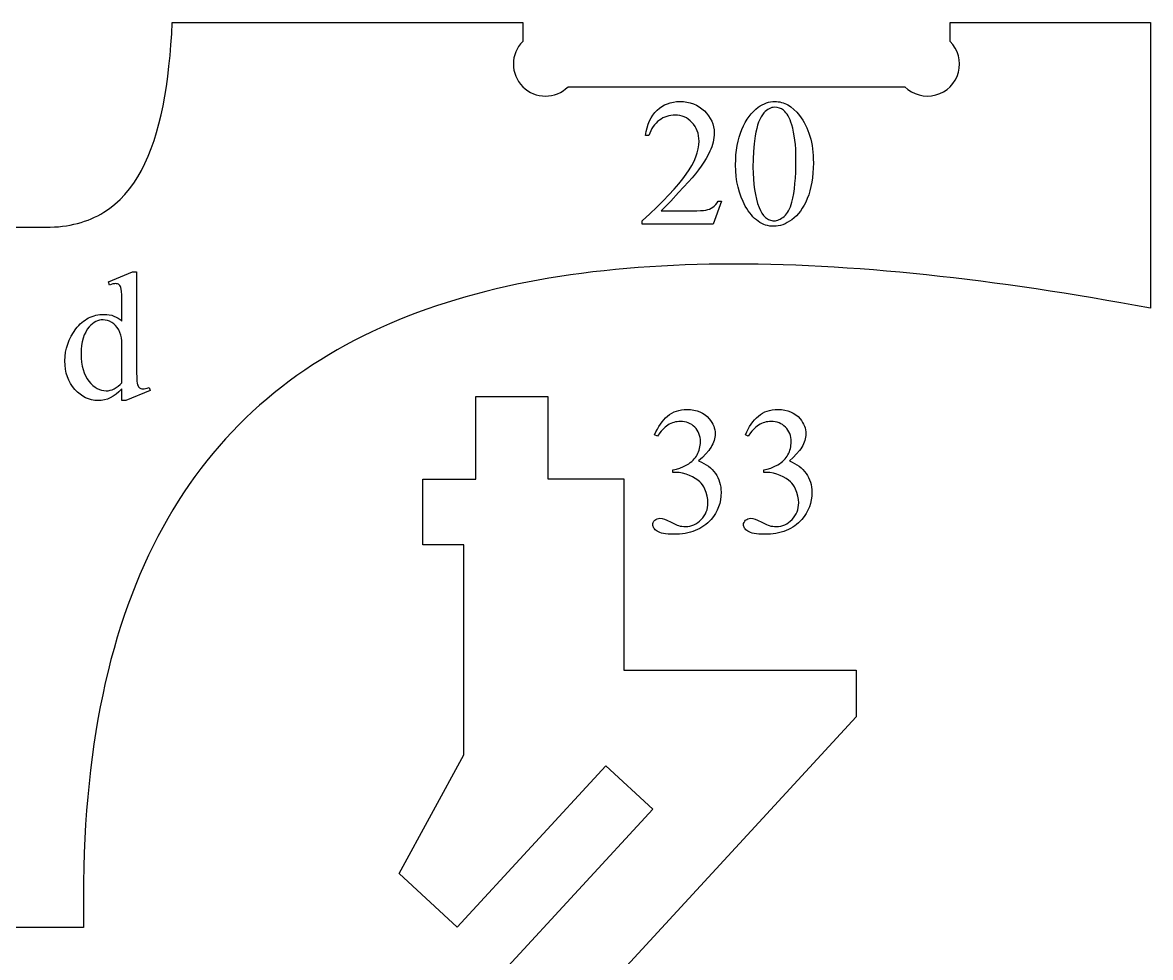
# Model space of a CAD drawing. Extents: x -27 to 581, y 232 to 579.
# Drawn here: x 424.3 to 478.3, y 378.1 to 422.9 of the extents above; entities that cross this region are included whole.
import ezdxf

# ---------------------------------------------------------------- set-up
doc = ezdxf.new("R2010")
doc.units = 0
doc.header["$MEASUREMENT"] = 0
doc.layers.get('0').update_dxf_attribs({"linetype": 'CONTINUOUS'})

msp = doc.modelspace()

# ---------------------------------------------------------------- linework, layer by layer
at = {"color": 1, "ltscale": 0.013501}
msp.add_line((431.416046, 422.36084), (431.445282, 422.900085), dxfattribs=at)
at = {"color": 1, "ltscale": 0.419876}
msp.add_line((431.445282, 422.900085), (448.240326, 422.900085), dxfattribs=at)
at = {"color": 1, "ltscale": 0.022494}
for p, q in [((448.240326, 422.900085), (448.240326, 422.000336)), ((468.720337, 422.000336), (468.720337, 422.900085))]:
    msp.add_line(p, q, dxfattribs=at)
at = {"color": 1, "ltscale": 0.24}
msp.add_line((468.720337, 422.900085), (478.320343, 422.900085), dxfattribs=at)
at = {"color": 1, "ltscale": 0.341995}
msp.add_line((478.320343, 422.900085), (478.320343, 409.220276), dxfattribs=at)
at = {"color": 1, "ltscale": 0.013236}
msp.add_line((431.380035, 421.832611), (431.416046, 422.36084), dxfattribs=at)
at = {"color": 1, "ltscale": 0.012964}
msp.add_line((431.336945, 421.315826), (431.380035, 421.832611), dxfattribs=at)
at = {"color": 1, "ltscale": 0.012687}
msp.add_line((431.286377, 420.810883), (431.336945, 421.315826), dxfattribs=at)
at = {"color": 1, "ltscale": 0.012404}
msp.add_line((431.227997, 420.318176), (431.286377, 420.810883), dxfattribs=at)
at = {"color": 1, "ltscale": 0.012117}
msp.add_line((431.161438, 419.838074), (431.227997, 420.318176), dxfattribs=at)
at = {"color": 1, "ltscale": 0.011826}
msp.add_line((431.086334, 419.371033), (431.161438, 419.838074), dxfattribs=at)
at = {"color": 1, "ltscale": 0.403388}
msp.add_line((450.412567, 419.828094), (466.548096, 419.828094), dxfattribs=at)
at = {"color": 1, "ltscale": 0.011239}
msp.add_line((430.909119, 418.4776), (431.00235, 418.917389), dxfattribs=at)
at = {"color": 1, "ltscale": 0.011534}
msp.add_line((431.00235, 418.917389), (431.086334, 419.371033), dxfattribs=at)
at = {"color": 1, "ltscale": 0.010945}
msp.add_line((430.806305, 418.052032), (430.909119, 418.4776), dxfattribs=at)
at = {"color": 1, "ltscale": 0.010654}
msp.add_line((430.693512, 417.641083), (430.806305, 418.052032), dxfattribs=at)
at = {"color": 1, "ltscale": 0.010366}
msp.add_line((430.570404, 417.245148), (430.693512, 417.641083), dxfattribs=at)
at = {"color": 1, "ltscale": 0.009809}
msp.add_line((430.29184, 416.5), (430.436646, 416.864655), dxfattribs=at)
at = {"color": 1, "ltscale": 0.010083}
msp.add_line((430.436646, 416.864655), (430.570404, 417.245148), dxfattribs=at)
at = {"color": 1, "ltscale": 0.009547}
msp.add_line((430.135651, 416.15152), (430.29184, 416.5), dxfattribs=at)
at = {"color": 1, "ltscale": 0.009067}
msp.add_line((429.787689, 415.504883), (429.967743, 415.819702), dxfattribs=at)
at = {"color": 1, "ltscale": 0.009297}
msp.add_line((429.967743, 415.819702), (430.135651, 416.15152), dxfattribs=at)
at = {"color": 1, "ltscale": 0.008671}
msp.add_line((429.389923, 414.927917), (429.595215, 415.207489), dxfattribs=at)
at = {"color": 1, "ltscale": 0.008856}
msp.add_line((429.595215, 415.207489), (429.787689, 415.504883), dxfattribs=at)
at = {"color": 1, "ltscale": 0.008394}
msp.add_line((428.939484, 414.423828), (429.171448, 414.666565), dxfattribs=at)
at = {"color": 1, "ltscale": 0.008516}
msp.add_line((429.171448, 414.666565), (429.389923, 414.927917), dxfattribs=at)
at = {"color": 1, "ltscale": 0.008268}
msp.add_line((428.433502, 413.995789), (428.693604, 414.200073), dxfattribs=at)
at = {"color": 1, "ltscale": 0.008311}
msp.add_line((428.693604, 414.200073), (428.939484, 414.423828), dxfattribs=at)
at = {"color": 1, "ltscale": 0.004269}
msp.add_line((427.405823, 413.439331), (427.564148, 413.503296), dxfattribs=at)
at = {"color": 1, "ltscale": 0.004231}
msp.add_line((427.564148, 413.503296), (427.718567, 413.57254), dxfattribs=at)
at = {"color": 1, "ltscale": 0.004199}
msp.add_line((427.718567, 413.57254), (427.869141, 413.646973), dxfattribs=at)
at = {"color": 1, "ltscale": 0.004172}
msp.add_line((427.869141, 413.646973), (428.015839, 413.726563), dxfattribs=at)
at = {"color": 1, "ltscale": 0.004154}
msp.add_line((428.015839, 413.726563), (428.158783, 413.811279), dxfattribs=at)
at = {"color": 1, "ltscale": 0.008273}
msp.add_line((428.158783, 413.811279), (428.433502, 413.995789), dxfattribs=at)
at = {"color": 1, "ltscale": 0.270438}
msp.add_line((414.575378, 413.096405), (425.392883, 413.096405), dxfattribs=at)
at = {"color": 1, "ltscale": 0.005109}
msp.add_line((425.392883, 413.096405), (425.597229, 413.099304), dxfattribs=at)
at = {"color": 1, "ltscale": 0.005004}
msp.add_line((425.597229, 413.099304), (425.797211, 413.108032), dxfattribs=at)
at = {"color": 1, "ltscale": 0.004903}
msp.add_line((425.797211, 413.108032), (425.992798, 413.122498), dxfattribs=at)
at = {"color": 1, "ltscale": 0.004808}
msp.add_line((425.992798, 413.122498), (426.184052, 413.14267), dxfattribs=at)
at = {"color": 1, "ltscale": 0.00472}
msp.add_line((426.184052, 413.14267), (426.371063, 413.168488), dxfattribs=at)
at = {"color": 1, "ltscale": 0.004636}
msp.add_line((426.371063, 413.168488), (426.553833, 413.199921), dxfattribs=at)
at = {"color": 1, "ltscale": 0.004559}
msp.add_line((426.553833, 413.199921), (426.732422, 413.236908), dxfattribs=at)
at = {"color": 1, "ltscale": 0.004488}
msp.add_line((426.732422, 413.236908), (426.90686, 413.279388), dxfattribs=at)
at = {"color": 1, "ltscale": 0.004424}
msp.add_line((426.90686, 413.279388), (427.077209, 413.327301), dxfattribs=at)
at = {"color": 1, "ltscale": 0.004367}
msp.add_line((427.077209, 413.327301), (427.24353, 413.380646), dxfattribs=at)
at = {"color": 1, "ltscale": 0.004314}
msp.add_line((427.24353, 413.380646), (427.405823, 413.439331), dxfattribs=at)
at = {"color": 1, "ltscale": 0.01464}
msp.add_line((458.343231, 411.332611), (457.757629, 411.32962), dxfattribs=at)
at = {"color": 1, "ltscale": 0.014742}
msp.add_line((458.932892, 411.330597), (458.343231, 411.332611), dxfattribs=at)
at = {"color": 1, "ltscale": 0.014842}
msp.add_line((459.52655, 411.323669), (458.932892, 411.330597), dxfattribs=at)
at = {"color": 1, "ltscale": 0.013249}
msp.add_line((450.534241, 410.813141), (450.010101, 410.734741), dxfattribs=at)
at = {"color": 1, "ltscale": 0.013344}
msp.add_line((451.063049, 410.885803), (450.534241, 410.813141), dxfattribs=at)
at = {"color": 1, "ltscale": 0.013441}
msp.add_line((451.596497, 410.952789), (451.063049, 410.885803), dxfattribs=at)
at = {"color": 1, "ltscale": 0.013538}
msp.add_line((452.134552, 411.014099), (451.596497, 410.952789), dxfattribs=at)
at = {"color": 1, "ltscale": 0.013636}
msp.add_line((452.677124, 411.069885), (452.134552, 411.014099), dxfattribs=at)
at = {"color": 1, "ltscale": 0.013735}
msp.add_line((453.224213, 411.120117), (452.677124, 411.069885), dxfattribs=at)
at = {"color": 1, "ltscale": 0.013834}
msp.add_line((453.775757, 411.164856), (453.224213, 411.120117), dxfattribs=at)
at = {"color": 1, "ltscale": 0.013934}
msp.add_line((454.331726, 411.204224), (453.775757, 411.164856), dxfattribs=at)
at = {"color": 1, "ltscale": 0.014034}
msp.add_line((454.892059, 411.23819), (454.331726, 411.204224), dxfattribs=at)
at = {"color": 1, "ltscale": 0.014134}
msp.add_line((455.456696, 411.266876), (454.892059, 411.23819), dxfattribs=at)
at = {"color": 1, "ltscale": 0.014236}
msp.add_line((456.025635, 411.290314), (455.456696, 411.266876), dxfattribs=at)
at = {"color": 1, "ltscale": 0.014336}
msp.add_line((456.598785, 411.308533), (456.025635, 411.290314), dxfattribs=at)
at = {"color": 1, "ltscale": 0.014438}
msp.add_line((457.176147, 411.321625), (456.598785, 411.308533), dxfattribs=at)
at = {"color": 1, "ltscale": 0.014538}
msp.add_line((457.757629, 411.32962), (457.176147, 411.321625), dxfattribs=at)
at = {"color": 1, "ltscale": 0.014944}
msp.add_line((460.124207, 411.311859), (459.52655, 411.323669), dxfattribs=at)
at = {"color": 1, "ltscale": 0.015044}
msp.add_line((460.725739, 411.295227), (460.124207, 411.311859), dxfattribs=at)
at = {"color": 1, "ltscale": 0.015145}
msp.add_line((461.331177, 411.273865), (460.725739, 411.295227), dxfattribs=at)
at = {"color": 1, "ltscale": 0.015246}
msp.add_line((461.94046, 411.247772), (461.331177, 411.273865), dxfattribs=at)
at = {"color": 1, "ltscale": 0.015345}
msp.add_line((462.553497, 411.217041), (461.94046, 411.247772), dxfattribs=at)
at = {"color": 1, "ltscale": 0.015446}
msp.add_line((463.170319, 411.181702), (462.553497, 411.217041), dxfattribs=at)
at = {"color": 1, "ltscale": 0.015544}
msp.add_line((463.790802, 411.141846), (463.170319, 411.181702), dxfattribs=at)
at = {"color": 1, "ltscale": 0.015644}
msp.add_line((464.414978, 411.097473), (463.790802, 411.141846), dxfattribs=at)
at = {"color": 1, "ltscale": 0.015741}
msp.add_line((465.042725, 411.048676), (464.414978, 411.097473), dxfattribs=at)
at = {"color": 1, "ltscale": 0.01584}
msp.add_line((465.674072, 410.995514), (465.042725, 411.048676), dxfattribs=at)
at = {"color": 1, "ltscale": 0.015936}
msp.add_line((466.308929, 410.938019), (465.674072, 410.995514), dxfattribs=at)
at = {"color": 1, "ltscale": 0.016033}
msp.add_line((466.947266, 410.876251), (466.308929, 410.938019), dxfattribs=at)
at = {"color": 1, "ltscale": 0.016128}
msp.add_line((467.58902, 410.810272), (466.947266, 410.876251), dxfattribs=at)
at = {"color": 1, "ltscale": 0.016224}
msp.add_line((468.234192, 410.740143), (467.58902, 410.810272), dxfattribs=at)
at = {"color": 1, "ltscale": 0.012702}
msp.add_line((447.461151, 410.254669), (446.966034, 410.140656), dxfattribs=at)
at = {"color": 1, "ltscale": 0.012789}
msp.add_line((447.961212, 410.36261), (447.461151, 410.254669), dxfattribs=at)
at = {"color": 1, "ltscale": 0.012879}
msp.add_line((448.466187, 410.464508), (447.961212, 410.36261), dxfattribs=at)
at = {"color": 1, "ltscale": 0.01297}
msp.add_line((448.976044, 410.560486), (448.466187, 410.464508), dxfattribs=at)
at = {"color": 1, "ltscale": 0.013062}
msp.add_line((449.490692, 410.650543), (448.976044, 410.560486), dxfattribs=at)
at = {"color": 1, "ltscale": 0.013155}
msp.add_line((450.010101, 410.734741), (449.490692, 410.650543), dxfattribs=at)
at = {"color": 1, "ltscale": 0.016318}
msp.add_line((468.88269, 410.665924), (468.234192, 410.740143), dxfattribs=at)
at = {"color": 1, "ltscale": 0.016412}
msp.add_line((469.534485, 410.587616), (468.88269, 410.665924), dxfattribs=at)
at = {"color": 1, "ltscale": 0.016505}
msp.add_line((470.189545, 410.505341), (469.534485, 410.587616), dxfattribs=at)
at = {"color": 1, "ltscale": 0.016597}
msp.add_line((470.847809, 410.419128), (470.189545, 410.505341), dxfattribs=at)
at = {"color": 1, "ltscale": 0.016689}
msp.add_line((471.509247, 410.32901), (470.847809, 410.419128), dxfattribs=at)
at = {"color": 1, "ltscale": 0.016779}
msp.add_line((472.173798, 410.235046), (471.509247, 410.32901), dxfattribs=at)
at = {"color": 1, "ltscale": 0.01237}
msp.add_line((445.510773, 409.761627), (445.035858, 409.622803), dxfattribs=at)
at = {"color": 1, "ltscale": 0.01245}
msp.add_line((445.990784, 409.894196), (445.510773, 409.761627), dxfattribs=at)
at = {"color": 1, "ltscale": 0.012532}
msp.add_line((446.475891, 410.020508), (445.990784, 409.894196), dxfattribs=at)
at = {"color": 1, "ltscale": 0.012616}
msp.add_line((446.966034, 410.140656), (446.475891, 410.020508), dxfattribs=at)
at = {"color": 1, "ltscale": 0.016869}
msp.add_line((472.841431, 410.137329), (472.173798, 410.235046), dxfattribs=at)
at = {"color": 1, "ltscale": 0.016957}
msp.add_line((473.512085, 410.035889), (472.841431, 410.137329), dxfattribs=at)
at = {"color": 1, "ltscale": 0.017045}
msp.add_line((474.18573, 409.930786), (473.512085, 410.035889), dxfattribs=at)
at = {"color": 1, "ltscale": 0.017132}
msp.add_line((474.862335, 409.822083), (474.18573, 409.930786), dxfattribs=at)
at = {"color": 1, "ltscale": 0.017218}
msp.add_line((475.54184, 409.709808), (474.862335, 409.822083), dxfattribs=at)
at = {"color": 1, "ltscale": 0.017302}
msp.add_line((476.224182, 409.594025), (475.54184, 409.709808), dxfattribs=at)
at = {"color": 1, "ltscale": 0.012142}
msp.add_line((444.101624, 409.326019), (443.642365, 409.167969), dxfattribs=at)
at = {"color": 1, "ltscale": 0.012215}
msp.add_line((444.566132, 409.4776), (444.101624, 409.326019), dxfattribs=at)
at = {"color": 1, "ltscale": 0.012291}
msp.add_line((445.035858, 409.622803), (444.566132, 409.4776), dxfattribs=at)
at = {"color": 1, "ltscale": 0.017386}
msp.add_line((476.909332, 409.474792), (476.224182, 409.594025), dxfattribs=at)
at = {"color": 1, "ltscale": 0.017469}
msp.add_line((477.59726, 409.352142), (476.909332, 409.474792), dxfattribs=at)
at = {"color": 1, "ltscale": 0.018375}
msp.add_line((478.320343, 409.220276), (477.59726, 409.352142), dxfattribs=at)
at = {"color": 1, "ltscale": 0.011876}
msp.add_line((442.2966, 408.654602), (441.858826, 408.470184), dxfattribs=at)
at = {"color": 1, "ltscale": 0.011938}
msp.add_line((442.739807, 408.832336), (442.2966, 408.654602), dxfattribs=at)
at = {"color": 1, "ltscale": 0.012003}
msp.add_line((443.188416, 409.003418), (442.739807, 408.832336), dxfattribs=at)
at = {"color": 1, "ltscale": 0.012071}
msp.add_line((443.642365, 409.167969), (443.188416, 409.003418), dxfattribs=at)
at = {"color": 1, "ltscale": 0.01176}
msp.add_line((441.426514, 408.279053), (440.999756, 408.081146), dxfattribs=at)
at = {"color": 1, "ltscale": 0.011817}
msp.add_line((441.858826, 408.470184), (441.426514, 408.279053), dxfattribs=at)
at = {"color": 1, "ltscale": 0.011614}
msp.add_line((440.162933, 407.664795), (439.753021, 407.446198), dxfattribs=at)
at = {"color": 1, "ltscale": 0.011659}
msp.add_line((440.578522, 407.876404), (440.162933, 407.664795), dxfattribs=at)
at = {"color": 1, "ltscale": 0.011709}
msp.add_line((440.999756, 408.081146), (440.578522, 407.876404), dxfattribs=at)
at = {"color": 1, "ltscale": 0.011536}
msp.add_line((439.348785, 407.220612), (438.950287, 406.987976), dxfattribs=at)
at = {"color": 1, "ltscale": 0.011573}
msp.add_line((439.753021, 407.446198), (439.348785, 407.220612), dxfattribs=at)
at = {"color": 1, "ltscale": 0.011448}
for p, q in [((438.170746, 406.501343), (437.789795, 406.247223)), ((434.959076, 403.947784), (434.633026, 403.626251))]:
    msp.add_line(p, q, dxfattribs=at)
at = {"color": 1, "ltscale": 0.011473}
msp.add_line((438.557617, 406.74823), (438.170746, 406.501343), dxfattribs=at)
at = {"color": 1, "ltscale": 0.011502}
msp.add_line((438.950287, 406.987976), (438.557617, 406.74823), dxfattribs=at)
at = {"color": 1, "ltscale": 0.011413}
msp.add_line((437.414734, 405.985809), (437.045654, 405.717102), dxfattribs=at)
at = {"color": 1, "ltscale": 0.011429}
msp.add_line((437.789795, 406.247223), (437.414734, 405.985809), dxfattribs=at)
at = {"color": 1, "ltscale": 0.011397}
for p, q in [((436.682587, 405.440979), (436.325592, 405.15744)), ((436.325592, 405.15744), (435.974701, 404.866394))]:
    msp.add_line(p, q, dxfattribs=at)
at = {"color": 1, "ltscale": 0.011403}
msp.add_line((437.045654, 405.717102), (436.682587, 405.440979), dxfattribs=at)
at = {"color": 1, "ltscale": 0.011402}
msp.add_line((435.974701, 404.866394), (435.629944, 404.56781), dxfattribs=at)
at = {"color": 1, "ltscale": 0.011412}
msp.add_line((435.629944, 404.56781), (435.291382, 404.261627), dxfattribs=at)
at = {"color": 1, "ltscale": 0.011427}
msp.add_line((435.291382, 404.261627), (434.959076, 403.947784), dxfattribs=at)
at = {"color": 1, "ltscale": 0.011507}
msp.add_line((434.313324, 403.296936), (433.999969, 402.959808), dxfattribs=at)
at = {"color": 1, "ltscale": 0.011474}
msp.add_line((434.633026, 403.626251), (434.313324, 403.296936), dxfattribs=at)
at = {"color": 1, "ltscale": 0.011545}
msp.add_line((433.999969, 402.959808), (433.693024, 402.614807), dxfattribs=at)
at = {"color": 1, "ltscale": 0.011638}
msp.add_line((433.392578, 402.261871), (433.098602, 401.90094), dxfattribs=at)
at = {"color": 1, "ltscale": 0.011587}
msp.add_line((433.693024, 402.614807), (433.392578, 402.261871), dxfattribs=at)
at = {"color": 1, "ltscale": 0.011692}
msp.add_line((433.098602, 401.90094), (432.811188, 401.531982), dxfattribs=at)
at = {"color": 1, "ltscale": 0.01182}
msp.add_line((432.530365, 401.154938), (432.256195, 400.769745), dxfattribs=at)
at = {"color": 1, "ltscale": 0.011753}
msp.add_line((432.811188, 401.531982), (432.530365, 401.154938), dxfattribs=at)
at = {"color": 1, "ltscale": 0.011894}
msp.add_line((432.256195, 400.769745), (431.988678, 400.376343), dxfattribs=at)
at = {"color": 1, "ltscale": 0.011972}
msp.add_line((431.988678, 400.376343), (431.727905, 399.974701), dxfattribs=at)
at = {"color": 1, "ltscale": 0.012148}
msp.add_line((431.473907, 399.564728), (431.226715, 399.146393), dxfattribs=at)
at = {"color": 1, "ltscale": 0.012057}
msp.add_line((431.727905, 399.974701), (431.473907, 399.564728), dxfattribs=at)
at = {"color": 1, "ltscale": 0.012244}
msp.add_line((431.226715, 399.146393), (430.986389, 398.719635), dxfattribs=at)
at = {"color": 1, "ltscale": 0.012347}
msp.add_line((430.986389, 398.719635), (430.75296, 398.284424), dxfattribs=at)
at = {"color": 1, "ltscale": 0.012569}
msp.add_line((430.526489, 397.840668), (430.307007, 397.388336), dxfattribs=at)
at = {"color": 1, "ltscale": 0.012455}
msp.add_line((430.75296, 398.284424), (430.526489, 397.840668), dxfattribs=at)
at = {"color": 1, "ltscale": 0.01269}
msp.add_line((430.307007, 397.388336), (430.094543, 396.927338), dxfattribs=at)
at = {"color": 1, "ltscale": 0.012815}
msp.add_line((430.094543, 396.927338), (429.889191, 396.457672), dxfattribs=at)
at = {"color": 1, "ltscale": 0.012947}
msp.add_line((429.889191, 396.457672), (429.690948, 395.979248), dxfattribs=at)
at = {"color": 1, "ltscale": 0.013083}
msp.add_line((429.690948, 395.979248), (429.499908, 395.492035), dxfattribs=at)
at = {"color": 1, "ltscale": 0.013226}
msp.add_line((429.499908, 395.492035), (429.31604, 394.995972), dxfattribs=at)
at = {"color": 1, "ltscale": 0.013375}
msp.add_line((429.31604, 394.995972), (429.139465, 394.490967), dxfattribs=at)
at = {"color": 1, "ltscale": 0.013528}
msp.add_line((429.139465, 394.490967), (428.970184, 393.97702), dxfattribs=at)
at = {"color": 1, "ltscale": 0.013687}
msp.add_line((428.970184, 393.97702), (428.808258, 393.454041), dxfattribs=at)
at = {"color": 1, "ltscale": 0.013851}
msp.add_line((428.808258, 393.454041), (428.653717, 392.921997), dxfattribs=at)
at = {"color": 1, "ltscale": 0.014021}
msp.add_line((428.653717, 392.921997), (428.506622, 392.380798), dxfattribs=at)
at = {"color": 1, "ltscale": 0.014195}
msp.add_line((428.506622, 392.380798), (428.367004, 391.830444), dxfattribs=at)
at = {"color": 1, "ltscale": 0.014375}
msp.add_line((428.367004, 391.830444), (428.234924, 391.270813), dxfattribs=at)
at = {"color": 1, "ltscale": 0.014559}
msp.add_line((428.234924, 391.270813), (428.110413, 390.701935), dxfattribs=at)
at = {"color": 1, "ltscale": 0.014749}
msp.add_line((428.110413, 390.701935), (427.9935, 390.123657), dxfattribs=at)
at = {"color": 1, "ltscale": 0.014943}
msp.add_line((427.9935, 390.123657), (427.884277, 389.536011), dxfattribs=at)
at = {"color": 1, "ltscale": 0.015142}
msp.add_line((427.884277, 389.536011), (427.782745, 388.938904), dxfattribs=at)
at = {"color": 1, "ltscale": 0.015346}
msp.add_line((427.782745, 388.938904), (427.688965, 388.332275), dxfattribs=at)
at = {"color": 1, "ltscale": 0.015554}
msp.add_line((427.688965, 388.332275), (427.602997, 387.716095), dxfattribs=at)
at = {"color": 1, "ltscale": 0.015767}
msp.add_line((427.602997, 387.716095), (427.524841, 387.090271), dxfattribs=at)
at = {"color": 1, "ltscale": 0.015984}
msp.add_line((427.524841, 387.090271), (427.45459, 386.454773), dxfattribs=at)
at = {"color": 1, "ltscale": 0.016206}
msp.add_line((427.45459, 386.454773), (427.392242, 385.80954), dxfattribs=at)
at = {"color": 1, "ltscale": 0.016431}
msp.add_line((427.392242, 385.80954), (427.337891, 385.154541), dxfattribs=at)
at = {"color": 1, "ltscale": 0.016662}
msp.add_line((427.337891, 385.154541), (427.291534, 384.489685), dxfattribs=at)
at = {"color": 1, "ltscale": 0.016896}
msp.add_line((427.291534, 384.489685), (427.253265, 383.814941), dxfattribs=at)
at = {"color": 1, "ltscale": 0.017134}
msp.add_line((427.253265, 383.814941), (427.223083, 383.130249), dxfattribs=at)
at = {"color": 1, "ltscale": 0.017376}
msp.add_line((427.223083, 383.130249), (427.20108, 382.435547), dxfattribs=at)
at = {"color": 1, "ltscale": 0.017622}
msp.add_line((427.20108, 382.435547), (427.187256, 381.730804), dxfattribs=at)
at = {"color": 1, "ltscale": 0.017872}
msp.add_line((427.187256, 381.730804), (427.181641, 381.01593), dxfattribs=at)
at = {"color": 1, "ltscale": 0.018126}
msp.add_line((427.181641, 381.01593), (427.184357, 380.290894), dxfattribs=at)
at = {"color": 1, "ltscale": 0.018384}
msp.add_line((427.184357, 380.290894), (427.195374, 379.555634), dxfattribs=at)
at = {"color": 1}
msp.add_line((427.195374, 379.555634), (404.53064, 379.555634), dxfattribs=at)
at = {"color": 18}
for points in [[(457.765045, 414.349945), (457.361511, 413.241272), (453.963287, 413.241272), (453.963287, 413.398438), (454.32428, 413.732574), (454.657532, 414.051025), (454.963043, 414.35379), (455.240784, 414.64093), (455.490814, 414.912384), (455.713104, 415.168182), (455.907623, 415.408325), (456.074432, 415.632782), (456.217804, 415.847107), (456.342041, 416.056763), (456.447174, 416.26178), (456.533173, 416.462158), (456.600098, 416.657898), (456.647888, 416.848969), (456.676544, 417.0354), (456.686096, 417.217224), (456.680878, 417.351135), (456.665131, 417.478973), (456.638916, 417.600708), (456.602203, 417.716309), (456.555023, 417.825836), (456.497345, 417.92923), (456.429169, 418.02655), (456.350525, 418.117737), (456.264587, 418.200378), (456.1745, 418.271973), (456.080322, 418.332581), (455.982025, 418.382172), (455.879639, 418.420715), (455.773102, 418.448273), (455.662445, 418.464783), (455.547699, 418.470306), (455.442871, 418.466431), (455.340759, 418.454773), (455.241364, 418.435364), (455.144684, 418.408173), (455.050751, 418.37323), (454.959503, 418.330536), (454.871002, 418.28006), (454.785217, 418.221802), (454.703552, 418.156067), (454.62738, 418.083099), (454.556732, 418.002869), (454.491608, 417.915436), (454.431946, 417.82077), (454.377838, 417.718842), (454.329224, 417.609711), (454.286102, 417.493317), (454.128937, 417.493317), (454.160706, 417.684082), (454.202881, 417.863403), (454.255463, 418.031311), (454.318512, 418.187836), (454.391937, 418.332916), (454.4758, 418.466583), (454.570068, 418.588837), (454.674774, 418.699677), (454.788116, 418.798248), (454.908264, 418.883667), (455.035278, 418.955933), (455.169128, 419.015076), (455.309784, 419.061066), (455.457306, 419.093933), (455.611664, 419.113647), (455.772827, 419.120209), (455.944427, 419.11319), (456.108795, 419.092072), (456.26593, 419.056885), (456.415833, 419.00766), (456.558502, 418.944336), (456.693939, 418.866943), (456.822144, 418.775482), (456.943085, 418.669952), (457.053101, 418.554871), (457.148438, 418.434723), (457.229126, 418.30954), (457.295135, 418.179321), (457.346466, 418.044067), (457.383148, 417.903748), (457.405151, 417.758392), (457.412476, 417.608002), (457.409302, 417.498627), (457.39975, 417.389252), (457.38382, 417.279877), (457.361511, 417.170471), (457.332825, 417.061096), (457.297791, 416.951721), (457.256378, 416.842346), (457.208588, 416.732971), (457.123901, 416.559662), (457.026978, 416.38385), (456.917877, 416.205505), (456.796539, 416.024628), (456.663025, 415.841248), (456.517273, 415.655334), (456.359283, 415.466919), (456.189117, 415.27597), (455.7099, 414.755615), (455.329987, 414.349945), (455.049377, 414.05899), (454.868042, 413.88269), (456.371765, 413.88269), (456.584015, 413.884827), (456.762024, 413.891174), (456.905792, 413.901794), (457.01532, 413.916687), (457.105438, 413.938049), (457.191071, 413.96817), (457.272156, 414.00708), (457.348755, 414.054718), (457.420715, 414.112213), (457.487885, 414.180573), (457.550262, 414.259827), (457.60788, 414.349945)], [(458.44043, 416.087311), (458.445099, 416.329376), (458.459015, 416.562927), (458.482269, 416.787872), (458.514771, 417.004272), (458.55658, 417.212128), (458.607697, 417.411407), (458.668091, 417.602142), (458.737793, 417.784302), (458.815186, 417.956482), (458.898682, 418.11734), (458.988281, 418.266846), (459.083984, 418.404999), (459.185791, 418.531799), (459.293732, 418.647247), (459.407745, 418.751343), (459.527863, 418.844116), (459.62384, 418.908813), (459.720612, 418.964905), (459.818176, 419.01236), (459.916565, 419.051178), (460.015717, 419.08139), (460.115662, 419.102966), (460.216431, 419.115906), (460.317963, 419.120209), (460.400269, 419.117584), (460.481506, 419.10965), (460.561676, 419.096466), (460.640808, 419.078003), (460.718842, 419.05426), (460.795837, 419.025238), (460.871765, 418.990936), (460.946625, 418.951355), (461.020447, 418.906525), (461.093201, 418.856384), (461.235474, 418.740295), (461.373535, 418.603119), (461.507355, 418.444824), (461.587067, 418.337891), (461.661652, 418.226318), (461.73111, 418.110107), (461.79541, 417.989258), (461.854553, 417.863739), (461.908569, 417.733582), (461.957428, 417.598785), (462.00116, 417.45932), (462.039734, 417.315247), (462.073151, 417.166504), (462.101471, 417.013123), (462.124603, 416.855072), (462.142609, 416.692413), (462.155457, 416.525085), (462.163177, 416.353119), (462.165741, 416.176514), (462.161255, 415.930603), (462.147705, 415.694122), (462.125122, 415.467041), (462.093536, 415.24942), (462.052917, 415.041199), (462.003265, 414.842438), (461.944611, 414.653076), (461.876892, 414.473145), (461.802216, 414.303925), (461.722534, 414.146729), (461.637878, 414.001526), (461.548218, 413.868347), (461.453613, 413.747192), (461.354034, 413.638062), (461.249451, 413.540924), (461.139923, 413.45578), (461.028381, 413.381622), (460.917847, 413.317352), (460.808289, 413.262939), (460.699738, 413.218445), (460.592194, 413.183838), (460.485626, 413.159119), (460.380066, 413.144287), (460.275482, 413.139343), (460.173553, 413.143127), (460.073792, 413.154541), (459.976166, 413.173523), (459.880707, 413.200134), (459.787415, 413.234314), (459.696259, 413.276123), (459.607269, 413.325531), (459.520447, 413.382507), (459.43576, 413.447113), (459.353241, 413.519318), (459.272888, 413.599121), (459.194702, 413.686493), (459.118652, 413.781494), (459.044769, 413.884094), (458.973022, 413.994293), (458.903442, 414.112061), (458.794922, 414.322266), (458.700897, 414.542969), (458.621307, 414.774139), (458.556183, 415.015808), (458.505554, 415.267944), (458.469391, 415.530579), (458.447693, 415.80368)], [(459.27301, 415.98111), (459.277588, 415.690582), (459.291321, 415.413757), (459.31424, 415.150604), (459.346283, 414.901093), (459.387512, 414.665283), (459.437866, 414.443146), (459.497406, 414.23465), (459.566101, 414.039856), (459.630341, 413.89151), (459.702026, 413.76297), (459.781158, 413.654175), (459.867706, 413.565186), (459.913757, 413.528076), (459.96167, 413.495941), (460.011475, 413.46875), (460.06311, 413.446503), (460.116608, 413.429199), (460.171936, 413.41684), (460.229156, 413.409424), (460.288239, 413.406952), (460.345856, 413.410156), (460.403992, 413.41983), (460.462646, 413.435913), (460.521851, 413.458435), (460.581604, 413.487427), (460.641846, 413.522827), (460.702667, 413.564667), (460.763977, 413.612976), (460.82373, 413.668823), (460.87973, 413.733368), (460.932037, 413.80661), (460.980621, 413.88855), (461.025482, 413.979156), (461.06665, 414.078491), (461.104065, 414.186523), (461.137787, 414.303223), (461.183594, 414.495239), (461.223267, 414.705963), (461.256866, 414.935425), (461.284332, 415.183594), (461.305695, 415.45047), (461.320984, 415.736053), (461.330139, 416.040375), (461.333191, 416.363403), (461.329987, 416.604675), (461.320435, 416.835693), (461.304504, 417.056519), (461.282227, 417.26712), (461.25354, 417.467499), (461.218506, 417.657654), (461.177094, 417.837585), (461.129303, 418.007294), (461.089661, 418.124969), (461.047272, 418.233765), (461.002045, 418.333649), (460.954071, 418.424652), (460.90329, 418.506744), (460.849731, 418.579956), (460.793396, 418.644257), (460.734253, 418.699677), (460.689575, 418.732544), (460.64267, 418.761017), (460.593475, 418.785095), (460.542023, 418.80481), (460.432404, 418.831116), (460.313721, 418.839874), (460.242493, 418.835815), (460.173279, 418.823669), (460.106049, 418.803436), (460.040802, 418.775085), (459.977539, 418.738647), (459.91629, 418.694122), (459.857025, 418.641479), (459.799744, 418.58075), (459.726318, 418.486298), (459.659027, 418.379242), (459.597839, 418.259583), (459.542755, 418.127289), (459.493774, 417.982422), (459.450897, 417.824921), (459.414124, 417.654785), (459.383453, 417.472076), (459.335144, 417.095337), (459.300629, 416.721283), (459.279907, 416.349854)], [(429.030853, 405.349121), (428.889343, 405.210938), (428.749451, 405.093719), (428.611115, 404.997498), (428.474396, 404.922241), (428.335815, 404.86554), (428.191925, 404.825073), (428.042725, 404.800781), (427.888214, 404.792664), (427.731445, 404.800995), (427.579712, 404.825989), (427.433014, 404.867645), (427.291382, 404.925934), (427.154785, 405.000916), (427.023254, 405.092529), (426.896729, 405.200836), (426.775269, 405.325775), (426.663788, 405.463776), (426.567139, 405.611298), (426.485382, 405.768311), (426.418457, 405.934784), (426.366425, 406.110779), (426.329254, 406.296265), (426.306976, 406.491211), (426.29953, 406.695679), (426.30777, 406.902649), (426.332458, 407.105194), (426.373596, 407.303284), (426.431213, 407.496918), (426.50528, 407.686096), (426.595825, 407.87085), (426.702789, 408.051147), (426.826263, 408.22702), (426.89328, 408.311096), (426.962646, 408.389771), (427.034393, 408.463043), (427.108459, 408.530853), (427.184906, 408.593262), (427.263702, 408.650238), (427.344879, 408.701782), (427.428375, 408.747894), (427.514252, 408.788574), (427.602478, 408.823853), (427.693054, 408.853699), (427.78598, 408.878113), (427.881287, 408.897095), (427.978943, 408.910675), (428.078949, 408.918793), (428.181305, 408.921509), (428.307007, 408.916412), (428.427155, 408.901062), (428.541687, 408.875519), (428.650665, 408.839752), (428.754089, 408.793762), (428.851929, 408.737549), (428.944183, 408.671112), (429.030853, 408.594452), (429.030853, 409.312317), (429.02887, 409.613647), (429.022888, 409.850708), (429.012939, 410.02356), (428.998993, 410.132141), (428.980804, 410.202484), (428.958099, 410.26062), (428.930908, 410.306549), (428.89917, 410.340271), (428.863068, 410.364441), (428.822723, 410.381683), (428.778107, 410.392059), (428.729279, 410.395508), (428.669525, 410.391266), (428.600769, 410.37851), (428.52298, 410.357269), (428.436157, 410.327545), (428.380951, 410.476196), (429.540588, 410.951965), (429.73175, 410.951965), (429.73175, 406.453552), (429.733734, 406.144928), (429.739716, 405.902924), (429.749664, 405.72757), (429.763611, 405.618866), (429.781921, 405.549164), (429.805023, 405.490906), (429.832886, 405.444031), (429.86554, 405.4086), (429.902039, 405.382568), (429.941467, 405.363983), (429.983826, 405.352844), (430.029083, 405.349121), (430.091217, 405.353638), (430.162903, 405.367188), (430.244141, 405.38974), (430.33493, 405.421356), (430.381653, 405.272675), (429.226257, 404.792664), (429.030853, 404.792664)], [(429.030853, 405.646484), (429.030853, 407.651428), (429.011749, 407.792664), (428.979889, 407.927551), (428.935272, 408.05603), (428.87793, 408.178162), (428.809052, 408.289795), (428.729797, 408.386841), (428.640198, 408.469269), (428.540222, 408.537109), (428.43576, 408.590057), (428.332642, 408.627899), (428.230804, 408.650604), (428.130341, 408.658142), (428.038147, 408.652924), (427.948456, 408.637177), (427.861328, 408.610962), (427.776703, 408.574249), (427.694611, 408.527069), (427.615021, 408.469391), (427.537964, 408.401245), (427.463409, 408.322571), (427.372833, 408.20578), (427.294312, 408.076202), (427.227875, 407.933899), (427.173523, 407.77887), (427.131226, 407.611084), (427.101044, 407.430542), (427.082916, 407.237274), (427.076874, 407.03125), (427.082703, 406.822998), (427.10025, 406.627319), (427.129456, 406.444153), (427.170319, 406.27356), (427.2229, 406.115479), (427.28714, 405.969971), (427.363068, 405.837006), (427.450684, 405.716553), (427.545471, 405.609528), (427.642883, 405.516785), (427.742981, 405.438293), (427.845734, 405.374084), (427.951111, 405.324127), (428.059174, 405.288452), (428.169891, 405.267059), (428.283234, 405.259918), (428.379486, 405.265961), (428.474915, 405.284088), (428.56958, 405.31427), (428.663422, 405.356567), (428.75647, 405.410919), (428.848724, 405.477356), (428.940186, 405.555878)], [(454.558105, 403.153656), (454.621704, 403.294983), (454.689392, 403.428009), (454.761108, 403.552765), (454.836853, 403.66922), (454.916656, 403.777374), (455.000519, 403.877228), (455.08844, 403.968781), (455.180389, 404.052063), (455.277252, 404.126221), (455.379913, 404.190491), (455.488342, 404.244904), (455.602509, 404.289398), (455.722473, 404.324005), (455.848236, 404.348724), (455.979736, 404.363556), (456.117035, 404.3685), (456.285095, 404.361481), (456.443054, 404.340363), (456.590942, 404.305206), (456.728729, 404.255951), (456.856415, 404.192627), (456.97403, 404.115234), (457.081543, 404.023773), (457.178986, 403.918243), (457.24469, 403.833618), (457.301636, 403.747528), (457.349823, 403.660004), (457.389252, 403.570984), (457.419922, 403.48053), (457.441803, 403.388611), (457.454956, 403.295227), (457.459351, 403.200378), (457.456238, 403.121613), (457.446991, 403.042542), (457.431549, 402.963135), (457.409943, 402.883392), (457.382172, 402.803314), (457.348236, 402.7229), (457.308105, 402.642151), (457.26181, 402.561066), (457.209351, 402.479675), (457.150696, 402.397949), (457.014923, 402.233459), (456.854431, 402.067657), (456.66925, 401.900543), (456.797943, 401.845734), (456.918549, 401.785339), (457.031036, 401.71936), (457.135437, 401.647797), (457.23175, 401.570679), (457.319946, 401.487976), (457.400055, 401.399719), (457.472076, 401.305847), (457.535797, 401.207092), (457.591003, 401.104095), (457.637756, 400.996826), (457.675964, 400.885315), (457.705719, 400.769562), (457.726959, 400.649567), (457.739685, 400.52533), (457.743927, 400.39682), (457.736511, 400.213043), (457.714203, 400.035492), (457.677032, 399.864197), (457.625, 399.699127), (457.558105, 399.540314), (457.476318, 399.387726), (457.3797, 399.241364), (457.268188, 399.101257), (457.188477, 399.014832), (457.104431, 398.93399), (457.016052, 398.858734), (456.923309, 398.789032), (456.826233, 398.724915), (456.724792, 398.666382), (456.619019, 398.613434), (456.508881, 398.56604), (456.394409, 398.524231), (456.275604, 398.487976), (456.152435, 398.457306), (456.024902, 398.43222), (455.893036, 398.41272), (455.756836, 398.398773), (455.616272, 398.390411), (455.471375, 398.387634), (455.331696, 398.389893), (455.203613, 398.396637), (455.087189, 398.407928), (454.98233, 398.423737), (454.88913, 398.444031), (454.807526, 398.468872), (454.737518, 398.498199), (454.679169, 398.532043), (454.587158, 398.605591), (454.551025, 398.643341), (454.521454, 398.681793), (454.498474, 398.720886), (454.482025, 398.76062), (454.472168, 398.801056), (454.468903, 398.842133), (454.475128, 398.901886), (454.493835, 398.957886), (454.525055, 399.010193), (454.568726, 399.058777), (454.621155, 399.09967), (454.678619, 399.128876), (454.74115, 399.146393), (454.808716, 399.152222), (454.915985, 399.143738), (455.02536, 399.118256), (455.143219, 399.068878), (455.352448, 398.963196), (455.567993, 398.856476), (455.646332, 398.823425), (455.704987, 398.803894), (455.784912, 398.783478), (455.867462, 398.76886), (455.952698, 398.760101), (456.040588, 398.757172), (456.147125, 398.762421), (456.250183, 398.778168), (456.349701, 398.804382), (456.445709, 398.841064), (456.538208, 398.888275), (456.627167, 398.945953), (456.712616, 399.014099), (456.794556, 399.092743), (456.86972, 399.178589), (456.934875, 399.26825), (456.98999, 399.361755), (457.035095, 399.459137), (457.07016, 399.560333), (457.095215, 399.665405), (457.11026, 399.774323), (457.115265, 399.887085), (457.105988, 400.053833), (457.078094, 400.218414), (457.031647, 400.38089), (456.966583, 400.54126), (456.910034, 400.653015), (456.85083, 400.750458), (456.788971, 400.833557), (456.724457, 400.902313), (456.624634, 400.985291), (456.507843, 401.06427), (456.374023, 401.139252), (456.223236, 401.210266), (456.063141, 401.270691), (455.901459, 401.313812), (455.73819, 401.339691), (455.573303, 401.348328), (455.437378, 401.348328), (455.437378, 401.475769), (455.521301, 401.488831), (455.605316, 401.506836), (455.773499, 401.557526), (455.941956, 401.627899), (456.110657, 401.717896), (456.1922, 401.769073), (456.267975, 401.822754), (456.337952, 401.878967), (456.402161, 401.937714), (456.460602, 401.998962), (456.513275, 402.062744), (456.56015, 402.129059), (456.601288, 402.197876), (456.637115, 402.268829), (456.668182, 402.341522), (456.694458, 402.415924), (456.715973, 402.492065), (456.732697, 402.569916), (456.744659, 402.649475), (456.751801, 402.730774), (456.754211, 402.813812), (456.749908, 402.920593), (456.737091, 403.022095), (456.715668, 403.118378), (456.685699, 403.209381), (456.647186, 403.295166), (456.600098, 403.375732), (456.544434, 403.451019), (456.480225, 403.521088), (456.409637, 403.58429), (456.334869, 403.639099), (456.25592, 403.685455), (456.172791, 403.723389), (456.08548, 403.752869), (455.993988, 403.773956), (455.898315, 403.786591), (455.798462, 403.790802), (455.71701, 403.788055), (455.637238, 403.779785), (455.559174, 403.766022), (455.482788, 403.746735), (455.408112, 403.721954), (455.335114, 403.69165), (455.263824, 403.655853), (455.194214, 403.614532), (455.126282, 403.567688), (455.060059, 403.515381), (454.995544, 403.45752), (454.932709, 403.394165), (454.871552, 403.325317), (454.812103, 403.250946), (454.698273, 403.085693)], [(458.907837, 403.153656), (458.971436, 403.294983), (459.039124, 403.428009), (459.11084, 403.552765), (459.186584, 403.66922), (459.266418, 403.777374), (459.35025, 403.877228), (459.438171, 403.968781), (459.530121, 404.052063), (459.627014, 404.126221), (459.729645, 404.190491), (459.838074, 404.244904), (459.952271, 404.289398), (460.072235, 404.324005), (460.197968, 404.348724), (460.329468, 404.363556), (460.466766, 404.3685), (460.634827, 404.361481), (460.792786, 404.340363), (460.940674, 404.305206), (461.078461, 404.255951), (461.206146, 404.192627), (461.323761, 404.115234), (461.431274, 404.023773), (461.528717, 403.918243), (461.594421, 403.833618), (461.651367, 403.747528), (461.699554, 403.660004), (461.738983, 403.570984), (461.769653, 403.48053), (461.791534, 403.388611), (461.804688, 403.295227), (461.809082, 403.200378), (461.805969, 403.121613), (461.796722, 403.042542), (461.781281, 402.963135), (461.759705, 402.883392), (461.731903, 402.803314), (461.697968, 402.7229), (461.657837, 402.642151), (461.611542, 402.561066), (461.559082, 402.479675), (461.500427, 402.397949), (461.364655, 402.233459), (461.204163, 402.067657), (461.018982, 401.900543), (461.147675, 401.845734), (461.26828, 401.785339), (461.380768, 401.71936), (461.485168, 401.647797), (461.581482, 401.570679), (461.669678, 401.487976), (461.749786, 401.399719), (461.821808, 401.305847), (461.885529, 401.207092), (461.940765, 401.104095), (461.987488, 400.996826), (462.025696, 400.885315), (462.05545, 400.769562), (462.076691, 400.649567), (462.089417, 400.52533), (462.093658, 400.39682), (462.086243, 400.213043), (462.063934, 400.035492), (462.026764, 399.864197), (461.974731, 399.699127), (461.907837, 399.540314), (461.82605, 399.387726), (461.729431, 399.241364), (461.61792, 399.101257), (461.538239, 399.014832), (461.454193, 398.93399), (461.365784, 398.858734), (461.273041, 398.789032), (461.175964, 398.724915), (461.074524, 398.666382), (460.96875, 398.613434), (460.858643, 398.56604), (460.744141, 398.524231), (460.625336, 398.487976), (460.502167, 398.457306), (460.374634, 398.43222), (460.242767, 398.41272), (460.106567, 398.398773), (459.966003, 398.390411), (459.821106, 398.387634), (459.681427, 398.389893), (459.553375, 398.396637), (459.43692, 398.407928), (459.332092, 398.423737), (459.238861, 398.444031), (459.157257, 398.468872), (459.08728, 398.498199), (459.0289, 398.532043), (458.93689, 398.605591), (458.900757, 398.643341), (458.871185, 398.681793), (458.848206, 398.720886), (458.831757, 398.76062), (458.821899, 398.801056), (458.818634, 398.842133), (458.82486, 398.901886), (458.843597, 398.957886), (458.874786, 399.010193), (458.918457, 399.058777), (458.970886, 399.09967), (459.028351, 399.128876), (459.090881, 399.146393), (459.158447, 399.152222), (459.265717, 399.143738), (459.375092, 399.118256), (459.49295, 399.068878), (459.702179, 398.963196), (459.917755, 398.856476), (459.996063, 398.823425), (460.054749, 398.803894), (460.134644, 398.783478), (460.217224, 398.76886), (460.302429, 398.760101), (460.39032, 398.757172), (460.496857, 398.762421), (460.599915, 398.778168), (460.699432, 398.804382), (460.795441, 398.841064), (460.887939, 398.888275), (460.976898, 398.945953), (461.062347, 399.014099), (461.144287, 399.092743), (461.219452, 399.178589), (461.284607, 399.26825), (461.339722, 399.361755), (461.384827, 399.459137), (461.419891, 399.560333), (461.444946, 399.665405), (461.459991, 399.774323), (461.464996, 399.887085), (461.455719, 400.053833), (461.427826, 400.218414), (461.381378, 400.38089), (461.316315, 400.54126), (461.259766, 400.653015), (461.200562, 400.750458), (461.138702, 400.833557), (461.074188, 400.902313), (460.974365, 400.985291), (460.857574, 401.06427), (460.723755, 401.139252), (460.572968, 401.210266), (460.412872, 401.270691), (460.25119, 401.313812), (460.087921, 401.339691), (459.923065, 401.348328), (459.787109, 401.348328), (459.787109, 401.475769), (459.871063, 401.488831), (459.955048, 401.506836), (460.12323, 401.557526), (460.291687, 401.627899), (460.460388, 401.717896), (460.541931, 401.769073), (460.617706, 401.822754), (460.687683, 401.878967), (460.751892, 401.937714), (460.810333, 401.998962), (460.863007, 402.062744), (460.909912, 402.129059), (460.951019, 402.197876), (460.986847, 402.268829), (461.017914, 402.341522), (461.044189, 402.415924), (461.065704, 402.492065), (461.082428, 402.569916), (461.094391, 402.649475), (461.101563, 402.730774), (461.103943, 402.813812), (461.09967, 402.920593), (461.086823, 403.022095), (461.065399, 403.118378), (461.035431, 403.209381), (460.996918, 403.295166), (460.949829, 403.375732), (460.894165, 403.451019), (460.829956, 403.521088), (460.759369, 403.58429), (460.684601, 403.639099), (460.605652, 403.685455), (460.522522, 403.723389), (460.435211, 403.752869), (460.343719, 403.773956), (460.248047, 403.786591), (460.148193, 403.790802), (460.066742, 403.788055), (459.986969, 403.779785), (459.908905, 403.766022), (459.83252, 403.746735), (459.757843, 403.721954), (459.684845, 403.69165), (459.613556, 403.655853), (459.543945, 403.614532), (459.476013, 403.567688), (459.40979, 403.515381), (459.345276, 403.45752), (459.28244, 403.394165), (459.221283, 403.325317), (459.161835, 403.250946), (459.048004, 403.085693)]]:
    msp.add_lwpolyline(points, close=True, dxfattribs=at)
at = {"color": 1}
msp.add_lwpolyline([(450.415344, 374.667236), (447.354553, 377.487823), (454.472321, 385.211731), (452.213257, 387.293488), (445.09549, 379.569611), (442.309265, 382.137177), (445.413513, 387.815033), (445.413513, 397.877594), (443.453278, 397.877594), (443.454559, 401.034821), (445.996094, 401.034821), (445.996094, 404.990112), (449.440826, 404.990112), (449.440826, 401.037994), (453.078888, 401.037994), (453.078888, 391.879242), (464.215027, 391.879242), (464.215027, 389.64212)], close=True, dxfattribs=at)
for centre, start, end in [((449.326447, 420.914215), 135, 314.999992), ((467.634216, 420.914215), 224.999996, 405.000001)]:
    msp.add_arc(centre, 1.536, start, end, dxfattribs=at)

doc.saveas('drawing.dxf')
